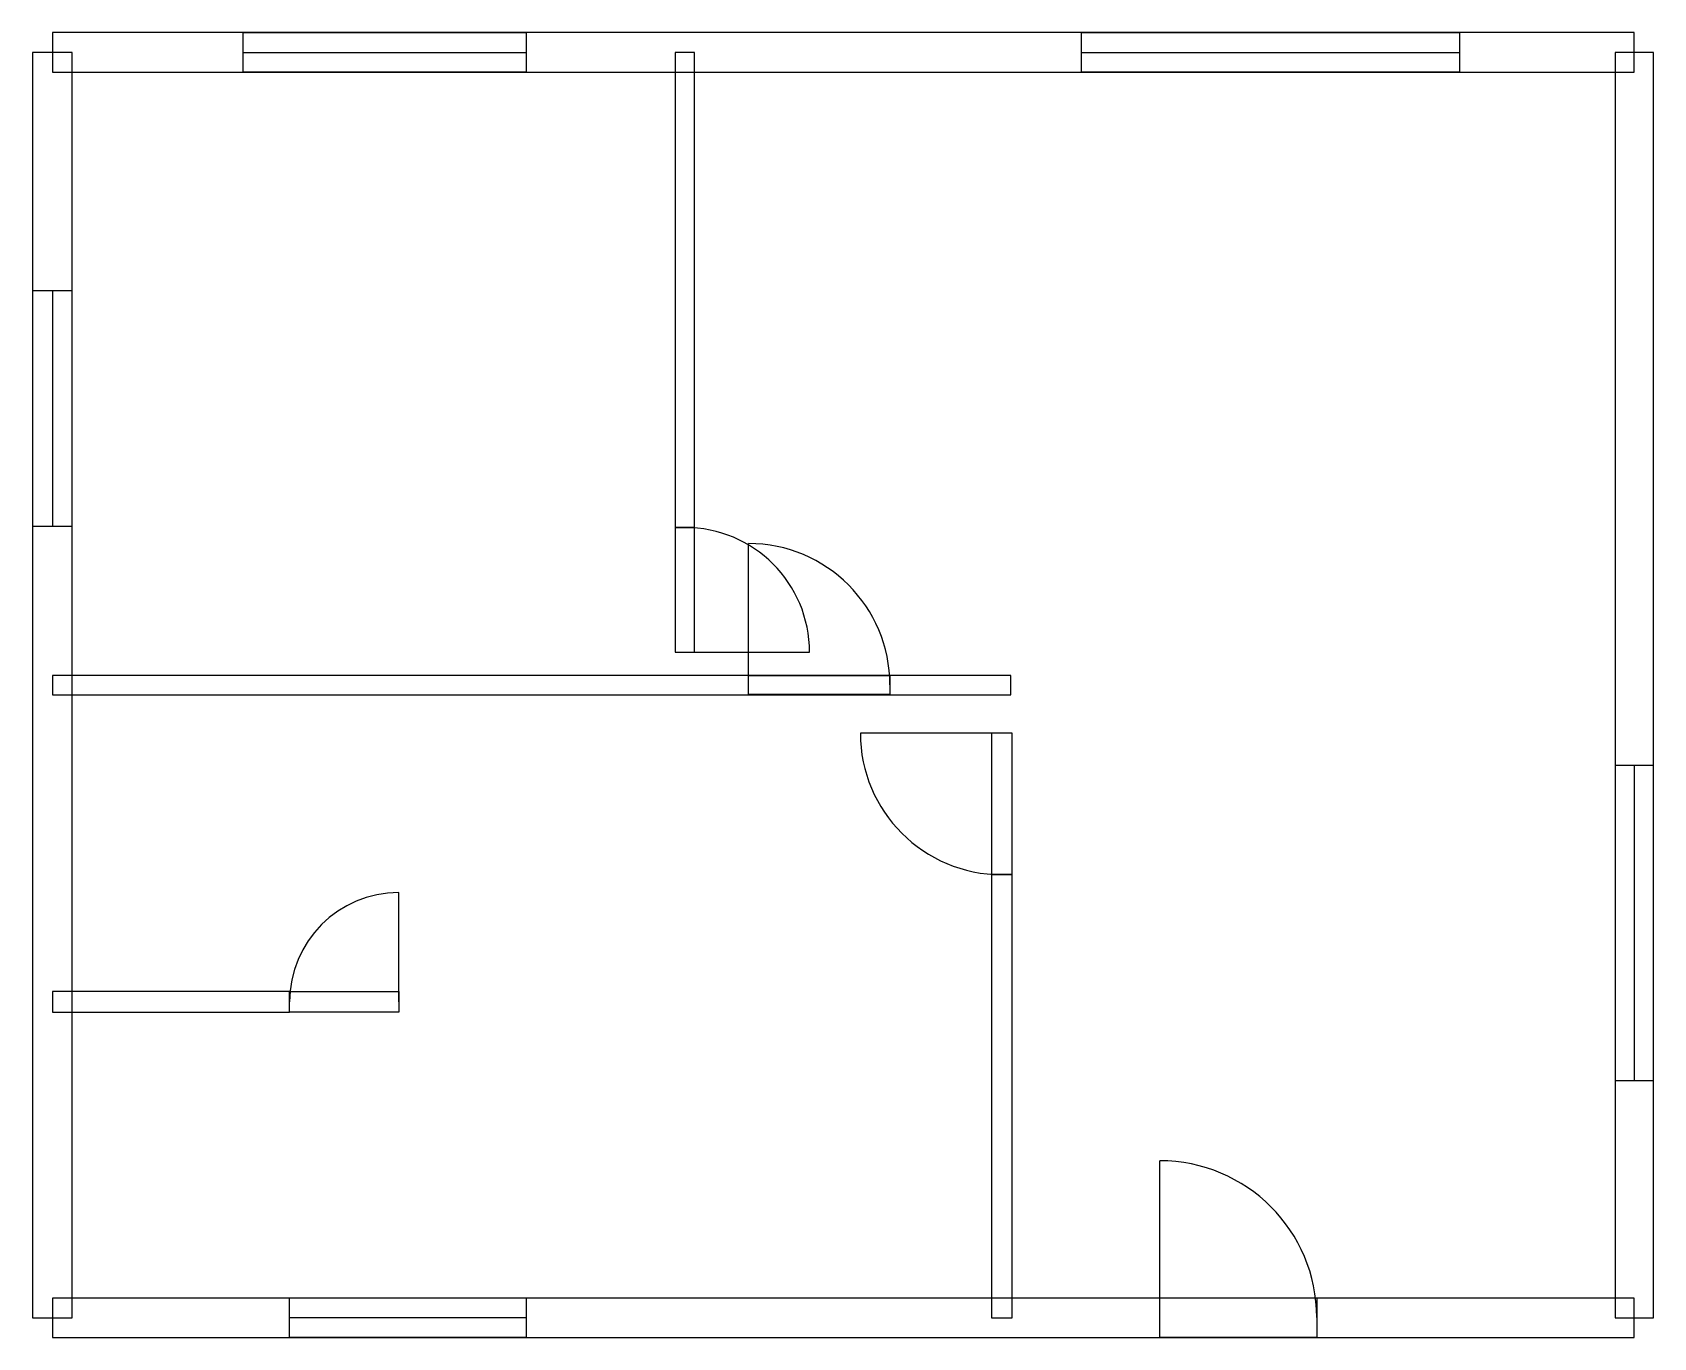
# Model space of a CAD drawing. Header units: millimetres. Extents: x 1118 to 9366, y 1098 to 7736.
import ezdxf

# ---------------------------------------------------------------- set-up
doc = ezdxf.new("R2010")
doc.units = ezdxf.units.MM
for name, color, linetype in [('DOORS', 2, 'CONTINUOUS'), ('WALLS', 1, 'CONTINUOUS'), ('WINDOWS', 5, 'CONTINUOUS')]:
    doc.layers.add(name, color=color, linetype=linetype)

msp = doc.modelspace()

# ---------------------------------------------------------------- linework, layer by layer
at = {"layer": 'DOORS'}
for p, q in [((4388.45, 5218.05), (4388.45, 4583.65)), ((4486.55, 5218.05), (4388.45, 5218.05)), ((4486.55, 4583.65), (4486.55, 5218.05)), ((4761.24, 4416.88), (4761.24, 5136.29)), ((4388.45, 4583.65), (4486.55, 4583.65)), ((4437.5, 4583.65), (5071.9, 4583.65)), ((4761.24, 4465.93), (5480.66, 4465.93)), ((4761.24, 4367.82), (4761.24, 4465.93)), ((5480.66, 4465.93), (5480.66, 4367.82)), ((5480.66, 4367.82), (4761.24, 4367.82)), ((6049.65, 4171.62), (5330.24, 4171.62)), ((5997.33, 4171.62), (5997.33, 3452.2)), ((6101.97, 4171.62), (5997.33, 4171.62)), ((6101.97, 3452.2), (6101.97, 4171.62)), ((5997.33, 3452.2), (6101.97, 3452.2)), ((2982.32, 2804.73), (2982.32, 3360.64)), ((2426.4, 2857.05), (2982.32, 2857.05)), ((2426.4, 2752.4), (2426.4, 2857.05)), ((2982.32, 2857.05), (2982.32, 2752.4)), ((2982.32, 2752.4), (2426.4, 2752.4)), ((6854.09, 1199.11), (6854.09, 1997.01)), ((6854.09, 1300.49), (7651.99, 1300.49)), ((6854.09, 1097.74), (6854.09, 1300.49)), ((7651.99, 1300.49), (7651.99, 1097.74)), ((7651.99, 1097.74), (6854.09, 1097.74))]:
    msp.add_line(p, q, dxfattribs=at)
for centre, radius, start, end in [((4437.5, 4583.65), 634.4, 0, 90), ((4761.24, 4416.88), 719.42, 0, 90), ((6049.65, 4171.62), 719.42, 180, 270), ((2982.32, 2804.73), 555.91, 90, 180), ((6854.09, 1199.11), 797.9, 0, 90)]:
    msp.add_arc(centre, radius, start, end, dxfattribs=at)
at = {"layer": 'WALLS'}
for p, q in [((9267.42, 7736.01), (1219.74, 7736.01)), ((1219.74, 7736.01), (1219.74, 7533.27)), ((9267.42, 7533.27), (9267.42, 7736.01)), ((1118.37, 7634.64), (1118.37, 1197.53)), ((1321.11, 7634.64), (1118.37, 7634.64)), ((1321.11, 1197.53), (1321.11, 7634.64)), ((4388.45, 7634.64), (4388.45, 5218.05)), ((4486.55, 7634.64), (4388.45, 7634.64)), ((4486.55, 5218.05), (4486.55, 7634.64)), ((9169.31, 7634.64), (9169.31, 1197.53)), ((9365.52, 7634.64), (9169.31, 7634.64)), ((9365.52, 1197.53), (9365.52, 7634.64)), ((1219.74, 7533.27), (9267.42, 7533.27)), ((4388.45, 5218.05), (4486.55, 5218.05)), ((6095.43, 4465.94), (1219.74, 4465.94)), ((1219.74, 4465.94), (1219.74, 4366.87)), ((6095.43, 4366.87), (6095.43, 4465.94)), ((1219.74, 4366.87), (6095.43, 4366.87)), ((5997.33, 3452.2), (5997.33, 1197.53)), ((6101.97, 3452.2), (5997.33, 3452.2)), ((6101.97, 1197.53), (6101.97, 3452.2)), ((2426.4, 2857.05), (1219.74, 2857.05)), ((1219.74, 2857.05), (1219.74, 2752.4)), ((2426.4, 2752.4), (2426.4, 2857.05)), ((1219.74, 2752.4), (2426.4, 2752.4)), ((9267.42, 1297.48), (1219.74, 1297.48)), ((1219.74, 1297.48), (1219.74, 1097.58)), ((9267.42, 1097.58), (9267.42, 1297.48)), ((1118.37, 1197.53), (1321.11, 1197.53)), ((5997.33, 1197.53), (6101.97, 1197.53)), ((9169.31, 1197.53), (9365.52, 1197.53)), ((1219.74, 1097.58), (9267.42, 1097.58))]:
    msp.add_line(p, q, dxfattribs=at)
at = {"layer": 'WINDOWS'}
for p, q in [((2190.96, 7736.01), (3629.79, 7736.01)), ((2190.96, 7533.27), (2190.96, 7736.01)), ((3629.79, 7736.01), (3629.79, 7533.27)), ((6455.14, 7736.01), (8377.95, 7736.01)), ((6455.14, 7533.27), (6455.14, 7736.01)), ((8377.95, 7736.01), (8377.95, 7533.27)), ((2190.96, 7634.64), (3629.79, 7634.64)), ((6455.14, 7634.64), (8377.95, 7634.64)), ((3629.79, 7533.27), (2190.96, 7533.27)), ((8377.95, 7533.27), (6455.14, 7533.27)), ((1118.37, 6421.44), (1118.37, 5224.59)), ((1321.11, 6421.44), (1118.37, 6421.44)), ((1219.74, 6421.44), (1219.74, 5224.59)), ((1321.11, 5224.59), (1321.11, 6421.44)), ((1118.37, 5224.59), (1321.11, 5224.59)), ((9169.31, 4008.12), (9169.31, 2405.77)), ((9365.52, 4008.12), (9169.31, 4008.12)), ((9267.42, 4008.12), (9267.42, 2405.77)), ((9365.52, 2405.77), (9365.52, 4008.12)), ((9169.31, 2405.77), (9365.52, 2405.77)), ((2426.4, 1300.49), (3629.79, 1300.49)), ((2426.4, 1097.74), (2426.4, 1300.49)), ((3629.79, 1300.49), (3629.79, 1097.74)), ((2426.4, 1199.11), (3629.79, 1199.11)), ((3629.79, 1097.74), (2426.4, 1097.74))]:
    msp.add_line(p, q, dxfattribs=at)

doc.saveas('drawing.dxf')
